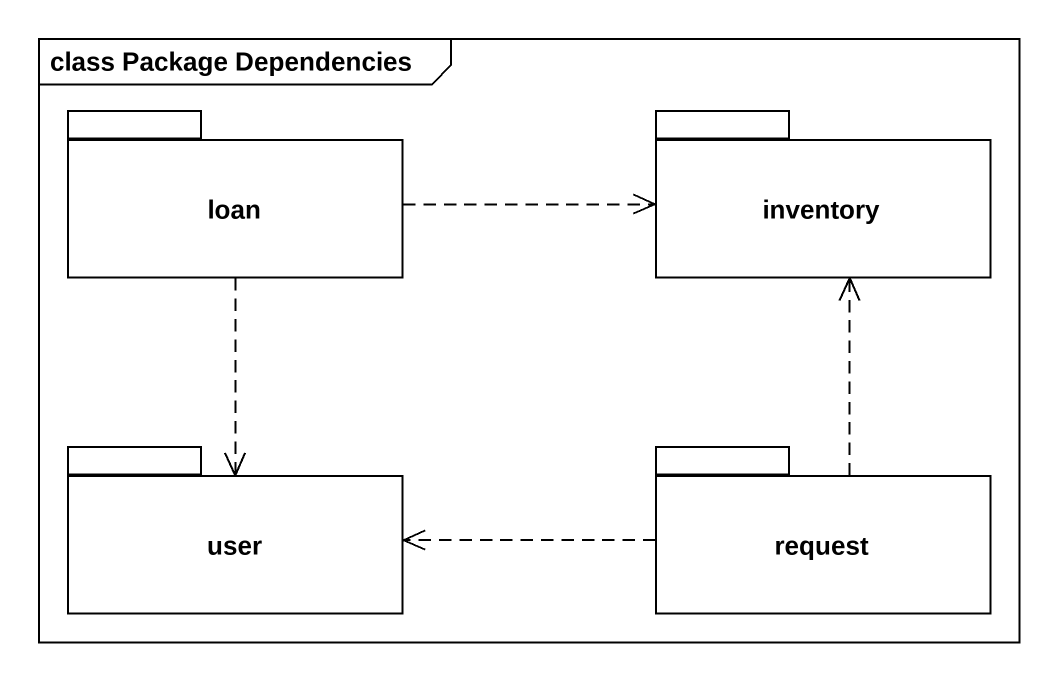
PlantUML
@startuml
mainframe class Package Dependencies
package loan {
}
package inventory {
}
package user {
}
package request {
}
loan .right.> inventory
loan ..> user
request .up.> inventory
request .left.> user
@enduml
